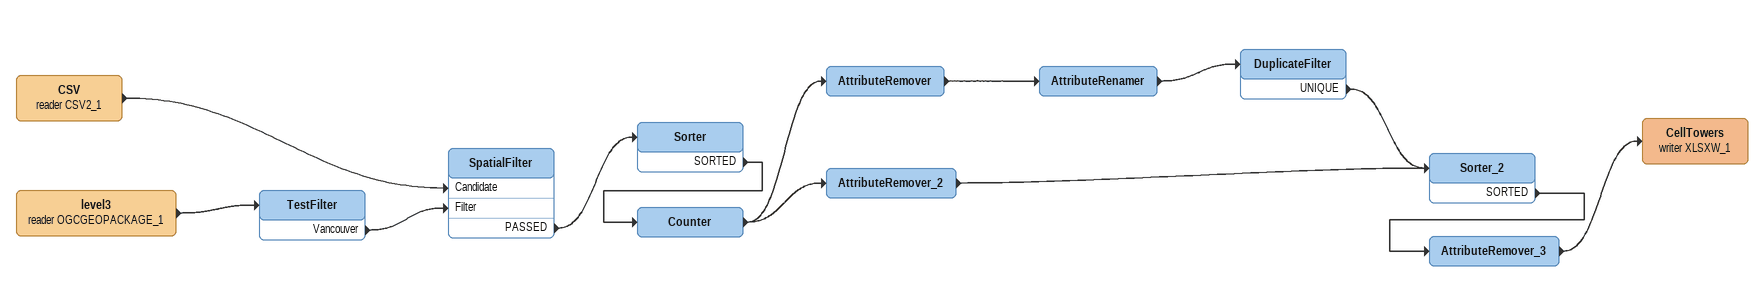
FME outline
CSV (reader CSV2_1)
    -> SpatialFilter [Candidate]
level3 (reader OGCGEOPACKAGE_1)
    -> TestFilter
TestFilter
    Vancouver -> SpatialFilter [Filter]
SpatialFilter
    PASSED -> Sorter
Sorter
    SORTED -> Counter
Counter
    -> AttributeRemover
    -> AttributeRemover_2
AttributeRemover
    -> AttributeRenamer
AttributeRenamer
    -> DuplicateFilter
DuplicateFilter
    UNIQUE -> Sorter_2
AttributeRemover_2
    -> Sorter_2
Sorter_2
    SORTED -> AttributeRemover_3
AttributeRemover_3
    -> CellTowers (writer XLSXW_1)
CellTowers (writer XLSXW_1)
